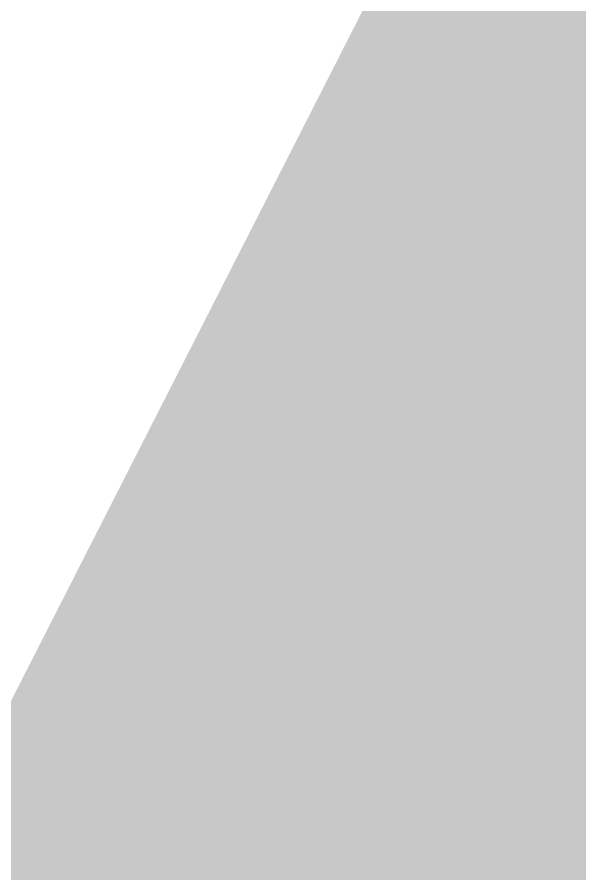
# Model space of a CAD drawing. Header units: metres. Extents: x 326467 to 340077, y 1811030 to 1824953.
# Drawn here: x 327562.968 to 327564.056, y 1814102.116 to 1814103.77 of the extents above; entities that cross this region are included whole.
import ezdxf

# ---------------------------------------------------------------- set-up
doc = ezdxf.new("R2010")
doc.units = ezdxf.units.M
doc.header["$MEASUREMENT"] = 0
for name, color, linetype in [('HIGH TIDE LINE', 6, 'Continuous'), ('NDZ-200M FROM CRZ', 30, 'Continuous'), ('RIVER HATCH', 4, 'Continuous')]:
    doc.layers.add(name, color=color, linetype=linetype)

# ---------------------------------------------------------------- blocks, each defined once
blk = doc.blocks.new('16')
at = {"layer": 'HIGH TIDE LINE', "color": 220, "linetype": 'Continuous', "lineweight": 15, "true_color": 0xff00c5, "const_width": 3.0321}
blk.add_lwpolyline([(327607.4207, 1814154.5084), (327603.3471, 1814150.4965), (327599.2422, 1814142.4416), (327595.1686, 1814138.4297), (327591.095, 1814134.4178), (327586.9902, 1814126.3629), (327566.622, 1814106.3034), (327562.5172, 1814098.2484), (327562.486, 1814094.2054), (327562.4548, 1814090.1623), (327562.3924, 1814082.0761), (327566.2788, 1814061.8296)], dxfattribs=at)
at = {"layer": 'NDZ-200M FROM CRZ', "const_width": 3.0321, "flags": 128}
blk.add_lwpolyline([(327566.2788, 1814061.8296), (327562.3924, 1814082.0761), (327562.4548, 1814090.1623), (327562.486, 1814094.2054), (327562.5172, 1814098.2484), (327566.622, 1814106.3034), (327586.9902, 1814126.3629), (327591.095, 1814134.4178), (327595.1686, 1814138.4297), (327599.2422, 1814142.4416), (327603.3471, 1814150.4965), (327607.4207, 1814154.5084)], dxfattribs=at)
at = {"layer": 'RIVER HATCH', "const_width": 3.0321, "flags": 128}
blk.add_lwpolyline([(327607.4207, 1814154.5084), (327603.3471, 1814150.4965), (327599.2422, 1814142.4416), (327595.1686, 1814138.4297), (327591.095, 1814134.4178), (327586.9902, 1814126.3629), (327566.622, 1814106.3034), (327562.5172, 1814098.2484), (327562.486, 1814094.2054), (327562.4548, 1814090.1623), (327562.3924, 1814082.0761), (327564.7243, 1814069.9282)], dxfattribs=at)

msp = doc.modelspace()

# ---------------------------------------------------------------- block references
msp.add_blockref('16', (0, 0))

doc.saveas('drawing.dxf')
